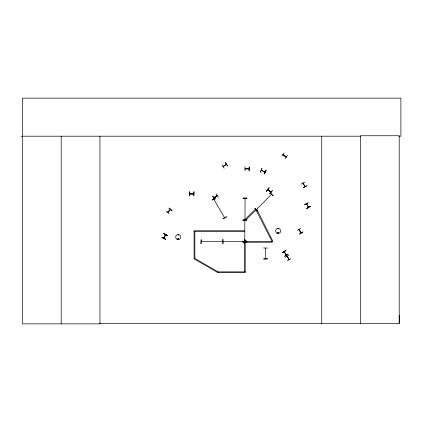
<?xml version="1.0" encoding="UTF-8"?>
<svg xmlns="http://www.w3.org/2000/svg" width="422" height="422" viewBox="0 0 422 422"><rect width="100%" height="100%" fill="white"/><g stroke="black" fill="none" stroke-linecap="round" stroke-linejoin="round"><path stroke-width="0.63" d="M398.927 136.195L400.9 136.195L400.9 98.147L22.461 98.147L22.461 323.853L99.993 323.853L99.94 323.41L399.217 323.41L399.275 315.25M213.885 197.649L217.246 195.492M245.129 198.678L244.95 198.277M245.008 220.579L245.008 220.3M177.799 238.957C178.817 237.655 178.406 240.366 177.841 238.863M178.453 239.026C177.994 237.966 177.815 239.875 178.432 238.957M282.983 154.647L286.174 157.116M267.859 189.663L270.945 192.247L267.912 189.684M244.807 220.3L244.813 241.759L245.124 242.075M244.802 220.231L244.987 220.579M164.095 238.024L163.778 238.277M165.435 235.112L165.461 234.611M165.582 234.727L163.921 238.298L165.63 234.685M265.438 258.681L265.66 258.839L265.485 248.289M163.773 238.182L165.429 234.653M256.455 209.328L256.328 209.718M271.283 194.764L271.494 194.347M213.938 199.348L213.775 199.02M224.678 217.599L224.367 217.372L224.573 217.72M284.18 251.755L286.174 255.162M306.63 204.301L306.572 203.784L308.445 207.35M287.218 256.186L287.276 256.697M289.223 259.625L288.817 259.366M178.385 235.091L178.037 234.822L178.332 235.123M277.834 232.627C278.309 234.3 278.689 231.409 277.797 232.902M278.356 232.928C277.945 231.773 277.913 233.841 278.356 232.691M260.427 172.107L261.983 168.383L260.479 172.134M264.916 172.06L261.302 170.372L264.979 171.933M264.156 173.853L266.045 170.288L264.13 173.843M264.183 173.869L265.892 170.214M264.314 173.933L266.029 170.277M249.033 168.853L245.087 168.921M222.811 241.558L222.362 241.7M223.486 241.716L223.175 241.542M244.702 241.716L223.159 241.558M168.109 212.066L167.655 212.287M170.499 209.46L170.087 209.655M302.97 183.137L304.985 186.63L303.112 183.069M308.566 207.281L308.403 206.954M287.071 256.254L289.054 259.773M271.225 194.595L271.467 194.378L256.376 209.687M167.682 212.197L170.34 209.354M281.806 156.203L284.217 152.97M285.024 158.635L287.482 155.433M266.635 191.155L268.999 187.88L266.614 191.134M266.477 191.024L269.014 187.89M266.593 191.119L269.13 187.985M268.118 189.905L267.97 189.525M270.634 191.889L270.956 192.184M269.795 193.709L272.354 190.591M189.789 193.856L193.825 193.83L189.874 193.693M249.033 168.71L245.055 168.89M223.512 241.711L223.206 241.716M167.756 212.382L170.467 209.47M167.845 212.35L170.525 209.449M169.185 213.706L166.184 211.011M172.076 210.578L168.958 208.004L172.06 210.589M256.254 209.586L256.613 209.444M273.139 195.655L270.254 192.833M223.059 166.426L226.44 164.401M226.466 164.416L223.101 166.584M245.087 219.825L245.087 219.461M244.966 220.622L244.987 220.3M278.04 228.64L278.151 229.051L278.151 228.629M221.956 164.844L224.119 168.246M225.332 162.634L227.711 165.893M212.619 196.198L214.84 199.559M216.18 193.867L218.438 197.211M213.986 197.797L217.325 195.608L214.028 197.818M215.468 197.791L212.092 200.007L215.457 197.776M212.081 199.981L215.547 197.918M222.922 218.754L226.398 216.718M222.995 218.881L226.482 216.861M301.271 184.087L304.774 182.093M306.894 185.764L303.302 187.605L306.905 185.78M304.637 204.654L308.234 202.813L304.631 204.633M306.773 208.347L310.281 206.353M297.315 230.396L300.839 228.429M302.88 231.973L299.472 234.131L302.854 231.921M282.445 252.593L285.937 250.578M287.983 254.128L284.602 256.333L287.983 254.123M285.388 257.23L288.854 255.162M287.403 260.722L290.9 258.712M283.067 154.536L286.248 156.926M193.74 193.872L189.874 193.898M201.299 241.516L222.769 241.558L222.389 241.532M213.896 198.952L214.096 199.3M299.151 229.404L300.965 232.912M244.987 166.79L244.987 170.826M249.049 170.799L249.228 166.764L249.101 170.799M189.8 195.803L189.721 191.767M193.782 193.83L189.874 193.877M242.998 198.066L247.034 198.055M243.003 198.229L247.034 198.208M247.034 219.857L243.003 219.936M242.877 220.173L246.912 219.978L242.877 220.231M223.106 239.612L222.8 239.612L223.032 243.642M246.912 241.827L242.882 241.822L246.912 242.022M242.882 241.88L245.182 241.864M242.882 242.028L245.187 242.017M201.004 243.647L201.204 239.612L201.025 243.647M263.534 247.957L267.569 248.03M21.1 136.353L22.461 136.348M22.461 136.195L360.483 136.195M194.067 231.541L244.349 231.541L244.349 230.755L194.067 230.755L194.067 258.428L194.853 258.428L218.137 271.868L245.293 271.868L245.293 272.654L218.137 272.654L218.137 271.868L217.747 272.549L194.458 259.108L194.853 258.428L194.853 231.541M287.213 256.223L289.191 259.641M178.284 238.604L178.553 238.957M163.704 233.772L167.381 235.434M162.001 237.486L165.651 239.2M286.105 157.063L283.035 154.716M268.028 189.568L271.072 192.015M272.311 190.559L269.769 193.693M245.087 198.319L244.95 219.867M270.149 192.938L273.018 195.776M257.673 211.121L254.841 208.252L257.568 211.232M245.504 241.099L245.82 241.373M245.061 241.553L245.356 241.843M244.628 241.991L244.924 242.281M244.486 242.724L244.196 242.428L244.438 242.771M224.53 217.715L213.764 199.078L213.98 199.374M306.609 203.847L308.54 207.197M284.338 251.665L286.306 255.073M289.012 259.699L287.097 256.339M225.353 162.618L227.563 165.994M212.757 196.103L214.967 199.479M244.945 219.461L244.95 219.825M244.945 242.492L244.702 239.612L244.728 243.642M244.908 239.612L244.924 242.492M244.755 239.612L244.776 242.492M222.853 239.612L222.927 243.647M194.014 191.741L193.835 195.776L193.867 191.741M189.573 191.767L189.599 195.803M399.217 323.41L399.217 135.757L360.483 135.757L360.483 323.41M321.743 136.195L321.743 323.853M245.208 271.821L245.208 241.458L272.095 241.458L272.797 241.104L256.75 209.238L245.498 220.142L244.939 219.588L255.495 209.032L272.095 241.458L272.095 242.244L244.428 242.244L244.428 271.821M99.935 136.195L99.935 323.853M61.201 136.195L61.201 323.853M299.05 229.51L301.007 232.991L299.05 229.51M162.011 237.465L165.582 239.353L162.011 237.465M163.789 233.593L167.36 235.481L163.789 233.593M245.926 240.672L243.747 242.882L244.069 243.146L246.221 240.962L245.926 240.677M310.249 206.305L306.868 208.515L310.249 206.305M285.863 250.452L282.471 252.646L285.852 250.436M267.569 258.881L263.539 258.981L267.569 258.855M276.874 233.134A2.553 2.553 0 0 0 280.699 230.924A2.553 2.553 0 0 0 276.874 228.713A2.553 2.553 0 0 0 276.874 233.134M176.929 239.253A2.521 2.521 0 0 0 180.711 237.074A2.521 2.521 0 0 0 176.929 234.89A2.521 2.521 0 0 0 176.929 239.253"/></g></svg>
